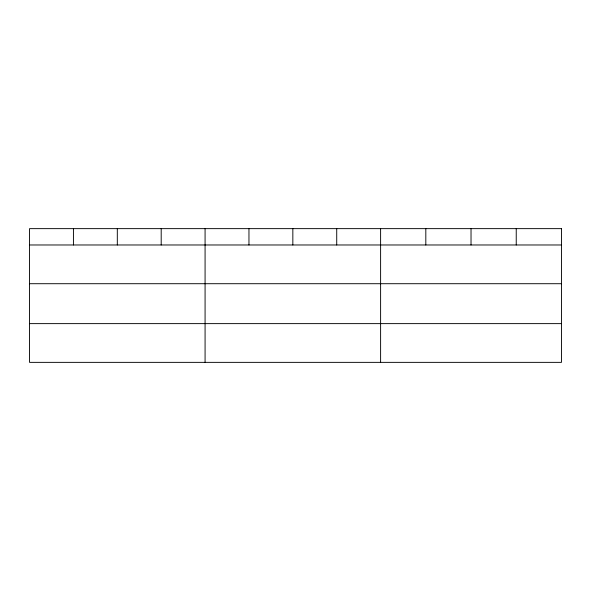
<?xml version="1.0" encoding="UTF-8"?>
<svg xmlns="http://www.w3.org/2000/svg" width="591" height="591" viewBox="0 0 591 591"><rect width="100%" height="100%" fill="white"/><g stroke="black" fill="none" stroke-linecap="round" stroke-linejoin="round"><path stroke-width="0.89" d="M29.55 244.977L561.45 244.977M29.55 283.71L561.45 283.71M29.55 323.624L561.45 323.624M516.238 228.636L516.238 244.977M471.027 228.636L471.027 244.977M425.815 228.636L425.815 244.977M380.604 228.636L380.604 362.364M336.722 228.636L336.722 244.977M292.84 228.636L292.84 244.977M248.959 228.636L248.959 244.977M205.077 228.636L205.077 362.364M161.195 228.636L161.195 244.977M117.314 228.636L117.314 244.977M73.432 228.636L73.432 244.977M561.45 228.636L29.55 228.636L29.55 362.364L561.45 362.364L561.45 228.636"/></g></svg>
